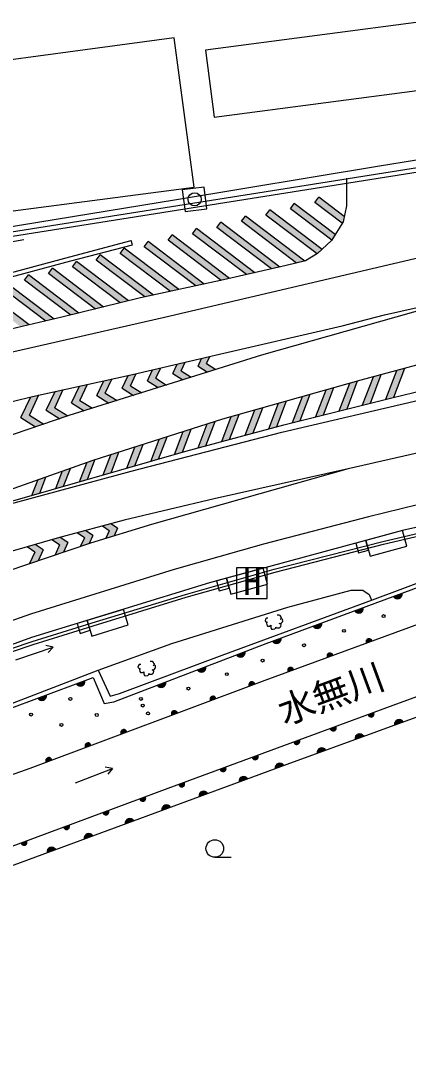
# Model space of a CAD drawing. Units: millimetres at full size, sheet at 1:1000; details may follow other scales. Extents: x -26383562 to 680000, y -222580654 to 380000.
# Drawn here: x 487903 to 514350, y 269193 to 340585 of the extents above; entities that cross this region are included whole.
import ezdxf
from ezdxf.enums import TextEntityAlignment as Align

# ---------------------------------------------------------------- set-up
doc = ezdxf.new("R2010")
doc.units = ezdxf.units.MM
doc.header["$LTSCALE"] = 1000
for name, color, linetype, lineweight in [('M-BGD', 7, 'Continuous', 25), ('M-BGD-EXST', 7, 'Continuous', 25), ('M-STR-STRC', 7, 'Continuous', 25)]:
    doc.layers.add(name, color=color, linetype=linetype, lineweight=lineweight)
doc.layers.add('M-BMK-HTXT', color=7, linetype='Continuous')
doc.styles.add('ＭＳ ゴシック', font='')
doc.styles.get('ＭＳ ゴシック').set_extended_font_data('MS Gothic')

msp = doc.modelspace()

# ---------------------------------------------------------------- hatches: boundary and pattern name
at = {"layer": 'M-BGD'}
for points in [[(513939, 301487), (513352, 301270, 0.84072)], [(511291, 300509), (510704, 300293, 0.84072)], [(508447, 299459), (507859, 299243, 0.84072)], [(505676, 298437), (505089, 298220, 0.84072)], [(511506, 298087), (511884, 298226, 0.4608), (511614, 298377, 0.4608)], [(503210, 297506), (502626, 297282, 0.84072)], [(508836, 297108), (509213, 297247, 0.4608), (508944, 297398, 0.4608)], [(500536, 296481), (499951, 296257, 0.84072)], [(506152, 296124), (506529, 296263, 0.4608), (506260, 296414, 0.4608)], [(492273, 295527), (491687, 295309, 0.84072)], [(497795, 295431), (497211, 295207, 0.84072)], [(503502, 295145), (503879, 295286, 0.4608), (503608, 295436, 0.4608)], [(489644, 294549), (489057, 294331, 0.84072)], [(500847, 294153), (501223, 294294, 0.4608), (500953, 294444, 0.4608)], [(498209, 293168), (498586, 293309, 0.4608), (498315, 293459, 0.4608)], [(511999, 293338), (511622, 293199, 0.4608), (511892, 293048, 0.4608)], [(513432, 292490), (514020, 292705, 0.84072)], [(494749, 291876), (495125, 292016, 0.4608), (494855, 292166, 0.4608)], [(509414, 292385), (509037, 292246, 0.4608), (509307, 292095, 0.4608)], [(506924, 291467), (506548, 291328, 0.4608), (506817, 291177, 0.4608)], [(510731, 291506), (511319, 291720, 0.84072)], [(492312, 290966), (492688, 291106, 0.4608), (492418, 291256, 0.4608)], [(508138, 290561), (508726, 290776, 0.84072)], [(489630, 289964), (490007, 290104, 0.4608), (489736, 290254, 0.4608)], [(504090, 290422), (503713, 290283, 0.4608), (503983, 290132, 0.4608)], [(505276, 289515), (505863, 289732, 0.84072)], [(501887, 289610), (501510, 289471, 0.4608), (501780, 289320, 0.4608)], [(499059, 288567), (498682, 288428, 0.4608), (498951, 288277, 0.4608)], [(502804, 288603), (503391, 288820, 0.84072)], [(500075, 287596), (500662, 287812, 0.84072)], [(496402, 287584), (496025, 287444, 0.4608), (496295, 287294, 0.4608)], [(497540, 286660), (498127, 286877, 0.84072)], [(493880, 286649), (493504, 286509, 0.4608), (493774, 286359, 0.4608)], [(491195, 285653), (490818, 285513, 0.4608), (491088, 285363, 0.4608)], [(495033, 285735), (495621, 285952, 0.84072)], [(492234, 284702), (492821, 284919, 0.84072)], [(488292, 284577), (487915, 284437, 0.4608), (488186, 284286, 0.4608)], [(489690, 283763), (490277, 283980, 0.84072)]]:
    msp.add_hatch(color=256, dxfattribs=at).paths.add_polyline_path(points)
at = {"layer": 'M-STR-STRC'}
for points in [[(508251, 328539), (507979, 328180), (509855, 326759), (509916, 326855), (509991, 327221)], [(506579, 328112), (506307, 327753), (509134, 325612), (509374, 325994)], [(503235, 327257), (502963, 326898), (506736, 324041), (507302, 324177)], [(504907, 327684), (504635, 327326), (508141, 324670), (508169, 324687), (508478, 324980)], [(499891, 326403), (499619, 326044), (503306, 323252), (503879, 323382)], [(501563, 326830), (501291, 326471), (505025, 323643), (505598, 323774)], [(498228, 325969), (497956, 325610), (501585, 322862), (501747, 322897), (502160, 322991)], [(494959, 325058), (494687, 324699), (498111, 322106), (498690, 322232)], [(496593, 325514), (496321, 325155), (499848, 322484), (500427, 322610)], [(491689, 324147), (491418, 323788), (494679, 321318), (495241, 321457)], [(493324, 324603), (493052, 324244), (496375, 321728), (496954, 321854)], [(490055, 323692), (489783, 323333), (492992, 320903), (493554, 321041)], [(486786, 322781), (486514, 322422), (489605, 320081), (490174, 320214)], [(488420, 323236), (488149, 322877), (491305, 320487), (491867, 320625)], [(485151, 322325), (484880, 321966), (487898, 319680), (488467, 319814)], [(498848, 316673), (499129, 317271), (498571, 317141), (498273, 316506), (498966, 316065), (499528, 316242)], [(500576, 317175), (500803, 317660), (500245, 317530), (500000, 317008), (500652, 316594), (501214, 316770)], [(495393, 315669), (495781, 316493), (495521, 316433), (495225, 316368), (494818, 315502), (495594, 315009), (496156, 315185)], [(497121, 316171), (497455, 316882), (496897, 316752), (496545, 316004), (497280, 315537), (497842, 315713)], [(512516, 316426), (511980, 316283), (511242, 314350), (511774, 314483)], [(514125, 316857), (513589, 316713), (512839, 314749), (513240, 314849), (513371, 314880)], [(491939, 314665), (492454, 315762), (491900, 315641), (491363, 314497), (492221, 313952), (492783, 314128)], [(493666, 315167), (494116, 316125), (493562, 316004), (493090, 314999), (493907, 314481), (494469, 314657)], [(510905, 315992), (510366, 315840), (509645, 313952), (510177, 314085)], [(489129, 315035), (488700, 314941), (488573, 314910), (487908, 313493), (488911, 312856), (489458, 313041), (488484, 313660)], [(490792, 315398), (490237, 315277), (489635, 313995), (490552, 313413), (491099, 313598), (490211, 314162)], [(507667, 315079), (507127, 314927), (506451, 313155), (506983, 313288)], [(509286, 315536), (508746, 315384), (508048, 313553), (508580, 313686)], [(504428, 314166), (503889, 314014), (503231, 312292), (503769, 312438)], [(506048, 314623), (505508, 314471), (504844, 312731), (505381, 312877)], [(502809, 313710), (502269, 313557), (501619, 311853), (502156, 311999)], [(499536, 312705), (498987, 312530), (498389, 310962), (498930, 311117)], [(501182, 313232), (500633, 313057), (500006, 311414), (500544, 311560)], [(497890, 312179), (497341, 312003), (496767, 310498), (497307, 310653)], [(496244, 311652), (495695, 311477), (495144, 310034), (495685, 310189)], [(492952, 310599), (492815, 310555), (492397, 310407), (491900, 309105), (492441, 309260)], [(494598, 311125), (494049, 310950), (493522, 309570), (494063, 309724)], [(491283, 310013), (490726, 309816), (490278, 308641), (490819, 308796)], [(489612, 309422), (489055, 309225), (488656, 308177), (489196, 308332)], [(492809, 305440), (492313, 305773), (491737, 305618), (492243, 305278), (491983, 304697), (492564, 304893)], [(494506, 305927), (494041, 306240), (493465, 306084), (493941, 305765), (493706, 305242), (494277, 305414)], [(491112, 304954), (490586, 305307), (490379, 305251), (490017, 305147), (490546, 304792), (490240, 304108), (490821, 304304)], [(489415, 304467), (488888, 304821), (488323, 304658), (488849, 304305), (488496, 303519), (489077, 303715)]]:
    msp.add_hatch(color=256, dxfattribs=at).paths.add_polyline_path(points)

# ---------------------------------------------------------------- linework, layer by layer
at = {"layer": 'M-BGD'}
for p, q in [((485574, 325205), (488102, 325665)), ((495520, 325289), (495444, 325579)), ((490103, 297813), (489608, 297913)), ((494154, 289526), (493654, 289602)), ((501145, 283454), (502268, 283454))]:
    msp.add_line(p, q, dxfattribs=at)
for points in [[(501108, 334009), (516362, 336005), (515763, 340585), (500509, 338588)], [(499126, 327556), (500613, 327752), (500416, 329239), (498929, 329043)], [(511756, 304023), (514268, 304706), (513975, 305785), (511463, 305103)], [(510971, 304243), (511646, 304427), (511463, 305103), (510787, 304919)], [(502237, 301435), (504749, 302118), (504456, 303198), (501944, 302515)], [(501452, 301656), (502127, 301839), (501944, 302515), (501268, 302331)], [(492747, 298558), (495235, 299323), (494906, 300392), (492418, 299627)], [(491955, 298752), (492624, 298958), (492418, 299627), (491749, 299421)]]:
    msp.add_lwpolyline(points, close=True, dxfattribs=at)
for points in [[(470254, 323905), (473130, 324295), (472890, 325713), (499738, 329221), (498377, 339432), (457131, 333868), (442032, 331960), (443341, 321737)], [(375665, 311130), (376184, 311866), (386153, 314038), (392730, 314552), (406065, 316387), (421219, 318365), (430023, 319533), (438585, 320627), (442896, 321275), (447646, 321986), (453351, 320796), (461384, 322062), (469500, 323342), (487272, 326167), (505950, 329140), (517002, 330881), (527027, 332454), (535785, 333840), (548719, 335954), (556878, 337264)], [(556878, 337264), (549295, 336332), (530222, 333558), (512263, 330629), (498526, 328361), (473579, 324286), (463032, 322550)], [(375761, 310746), (376362, 311598), (386197, 313741), (392762, 314253), (406105, 316089), (421258, 318067), (430062, 319236), (438626, 320330), (442940, 320979), (447638, 321681), (453343, 320491), (461430, 321766), (469547, 323046), (487319, 325871), (505997, 328844), (517049, 330585), (527073, 332158), (535833, 333544), (548767, 335658), (556926, 336968)], [(475806, 320242), (480116, 321477), (486840, 323296), (491247, 324480), (495444, 325579)], [(475889, 319954), (480196, 321188), (486918, 323006), (491324, 324190), (495520, 325289)], [(561704, 314667), (540086, 311099), (523542, 307919), (513975, 305785), (500788, 302201), (488621, 298460), (472854, 292718), (453130, 284771), (432828, 276509)], [(455418, 285316), (461300, 287708), (465391, 289372), (473079, 292487), (478197, 294458), (482042, 295876), (484289, 296705), (488670, 298190), (492778, 299465), (499145, 301416), (505212, 303131), (512631, 305037), (516994, 306052), (519895, 306717), (521958, 307190), (525171, 307838), (531946, 309017), (537734, 310179), (543467, 311203), (547051, 311893)], [(455494, 285130), (461375, 287523), (465466, 289186), (473153, 292301), (478267, 294271), (482111, 295689), (484356, 296517), (488732, 298000), (492836, 299274), (499201, 301224), (505265, 302938), (512678, 304842), (517039, 305857), (519940, 306522), (522000, 306995), (525208, 307641), (531983, 308821), (537772, 309983), (543503, 311006), (547089, 311697)], [(433560, 272976), (444658, 277326), (452688, 280490), (463701, 284941), (469668, 287162), (477904, 290153), (484756, 292730), (492850, 295742), (493594, 293960), (494256, 294075), (504644, 298056), (514552, 301713), (515733, 302179), (515867, 301966), (516633, 302295), (521549, 303757), (527868, 305342), (533375, 306585), (539532, 307643), (544630, 308315), (549963, 308868), (550296, 309186), (556654, 309950), (562495, 310416)], [(363482, 233533), (386603, 244934), (401596, 252843), (411147, 257498), (423793, 263698), (434655, 268975), (445003, 273110), (456829, 277898), (472653, 283897), (488531, 289553), (504584, 295549), (523273, 302401), (535735, 304871), (544736, 306356), (557794, 307794), (563018, 308257)], [(563768, 304005), (539497, 300957), (532243, 299681), (523711, 297632), (513306, 293820), (497949, 288158), (483337, 282739), (466036, 276363), (450533, 270123), (430366, 261988), (426746, 260445), (420188, 257242), (401506, 247930), (385135, 239853), (365216, 230130)], [(365830, 228926), (395679, 243714), (424929, 258187), (429310, 260201), (440140, 264554), (454667, 270516), (461676, 273473), (486569, 282612), (506080, 289812), (524471, 296512), (542745, 300167), (564289, 302653)], [(433860, 273384), (438343, 275103), (447775, 278908), (453843, 281253), (458944, 283355), (462401, 284724), (465938, 286074), (471007, 287951), (476232, 289855), (485116, 293150), (493177, 296241), (494004, 294451), (494631, 294636), (501658, 297271), (511916, 301048), (515889, 302514)], [(493177, 296241), (498202, 298055), (506133, 300549), (510452, 301710), (511263, 301702), (511697, 301413), (511841, 301021)], [(504764, 299796), (504669, 299791), (504609, 299732), (504576, 299617), (504624, 299538), (504693, 299522), (504735, 299531), (504683, 299463), (504693, 299323), (504750, 299244), (504886, 299248), (504976, 299300), (504979, 299152), (505022, 299044), (505123, 299028), (505250, 299052), (505316, 299122), (505321, 299170), (505377, 299131), (505555, 299127), (505648, 299218), (505669, 299348), (505612, 299408), (505553, 299423), (505691, 299444), (505784, 299569), (505765, 299711), (505698, 299742), (505607, 299728), (505696, 299799), (505687, 299862), (505614, 299961), (505537, 299997), (505405, 300001)], [(487549, 296953), (490103, 297813), (489769, 297434)], [(496087, 296626), (495992, 296621), (495932, 296562), (495899, 296447), (495947, 296368), (496016, 296352), (496058, 296361), (496006, 296294), (496015, 296154), (496073, 296074), (496208, 296078), (496299, 296130), (496302, 295982), (496345, 295874), (496445, 295858), (496573, 295883), (496639, 295952), (496643, 296001), (496700, 295962), (496877, 295958), (496971, 296048), (496992, 296178), (496935, 296239), (496875, 296254), (497013, 296275), (497107, 296399), (497087, 296542), (497020, 296572), (496929, 296558), (497019, 296629), (497009, 296693), (496937, 296792), (496860, 296828), (496728, 296831)], [(491642, 288547), (494154, 289526), (493838, 289131)]]:
    msp.add_lwpolyline(points, dxfattribs=at)
for centre, radius in [((499771, 328397), 450), ((512676, 299930), 100), ((509963, 298923), 100), ((507241, 297939), 100), ((504409, 296894), 100), ((501969, 295966), 100), ((499347, 294978), 100), ((491280, 294273), 100), ((496098, 294273), 100), ((496224, 293818), 100), ((488601, 293200), 100), ((493085, 293176), 100), ((496585, 293285), 100), ((490673, 292495), 100), ((501145, 284054), 600)]:
    msp.add_circle(centre, radius, dxfattribs=at)
for centre, radius, start, end in [((513627, 301430), 318, 210.15394, 10.37167), ((510978, 300452), 318, 210.15394, 10.37167), ((508134, 299402), 318, 210.15394, 10.37167), ((505364, 298379), 318, 210.15394, 10.37167), ((511684, 298186), 203, 11.17269, 209.09608), ((502899, 297445), 318, 210.85827, 11.076), ((509014, 297207), 203, 11.17269, 209.09608), ((500224, 296420), 318, 210.85827, 11.076), ((506330, 296223), 203, 11.17269, 209.09608), ((491961, 295469), 318, 210.30343, 10.52116), ((497484, 295370), 318, 210.85827, 11.076), ((503679, 295245), 203, 11.52036, 209.44375), ((489332, 294491), 318, 210.30343, 10.52116), ((501024, 294253), 203, 11.52036, 209.44375), ((498386, 293268), 203, 11.52036, 209.44375), ((511821, 293239), 203, 191.28028, 29.20366), ((513745, 292546), 318, 29.9094, 190.12713), ((494926, 291976), 203, 11.52036, 209.44375), ((509237, 292286), 203, 191.28028, 29.20366), ((506747, 291368), 203, 191.28028, 29.20366), ((511043, 291562), 318, 29.9094, 190.12713), ((492489, 291066), 203, 11.52036, 209.44375), ((508450, 290617), 318, 29.9094, 190.12713), ((489808, 290064), 203, 11.52036, 209.44375), ((503912, 290323), 203, 191.28028, 29.20366), ((505589, 289572), 318, 30.14652, 190.36425), ((501710, 289511), 203, 191.28028, 29.20366), ((498881, 288467), 203, 191.28028, 29.20366), ((503117, 288660), 318, 30.14652, 190.36425), ((500388, 287653), 318, 30.14652, 190.36425), ((496225, 287484), 203, 191.38385, 29.30723), ((497852, 286717), 318, 30.14652, 190.36425), ((493703, 286549), 203, 191.38385, 29.30723), ((491017, 285553), 203, 191.38385, 29.30723), ((495346, 285792), 318, 30.14652, 190.36425), ((492546, 284759), 318, 30.14652, 190.36425), ((488115, 284477), 203, 191.38385, 29.30723), ((490003, 283821), 318, 30.14652, 190.36425)]:
    msp.add_arc(centre, radius, start, end, dxfattribs=at)
at = {"layer": 'M-BGD-EXST'}
for p, q in [((504733, 303231), (502633, 303231)), ((502633, 303231), (502633, 301131)), ((504733, 301131), (504733, 303231)), ((502633, 301131), (504733, 301131))]:
    msp.add_line(p, q, dxfattribs=at)
at = {"layer": 'M-STR-STRC'}
for p, q in [((507979, 328180), (508251, 328539)), ((509991, 327221), (508251, 328539)), ((506307, 327753), (506579, 328112)), ((509134, 325612), (506307, 327753)), ((509374, 325994), (506579, 328112)), ((509855, 326759), (507979, 328180)), ((502963, 326898), (503235, 327257)), ((507302, 324177), (503235, 327257)), ((504635, 327326), (504907, 327684)), ((508141, 324670), (504635, 327326)), ((508478, 324980), (504907, 327684)), ((499619, 326044), (499891, 326403)), ((503879, 323382), (499891, 326403)), ((501291, 326471), (501563, 326830)), ((505025, 323643), (501291, 326471)), ((505598, 323774), (501563, 326830)), ((506736, 324041), (502963, 326898)), ((497956, 325610), (498228, 325969)), ((501585, 322862), (497956, 325610)), ((502160, 322991), (498228, 325969)), ((503306, 323252), (499619, 326044)), ((494687, 324699), (494959, 325058)), ((498690, 322232), (494959, 325058)), ((496321, 325155), (496593, 325514)), ((499848, 322484), (496321, 325155)), ((500427, 322610), (496593, 325514)), ((491418, 323788), (491689, 324147)), ((495241, 321457), (491689, 324147)), ((493052, 324244), (493324, 324603)), ((496375, 321728), (493052, 324244)), ((496954, 321854), (493324, 324603)), ((498111, 322106), (494687, 324699)), ((489783, 323333), (490055, 323692)), ((493554, 321041), (490055, 323692)), ((494679, 321318), (491418, 323788)), ((490174, 320214), (486786, 322781)), ((488149, 322877), (488420, 323236)), ((491305, 320487), (488149, 322877)), ((491867, 320625), (488420, 323236)), ((492992, 320903), (489783, 323333)), ((488467, 319814), (485151, 322325)), ((489605, 320081), (486514, 322422)), ((498273, 316506), (498571, 317141)), ((498848, 316673), (499129, 317271)), ((500000, 317008), (500245, 317530)), ((500000, 317008), (500652, 316594)), ((500576, 317175), (500803, 317660)), ((500576, 317175), (501214, 316770)), ((494818, 315502), (495225, 316368)), ((495393, 315669), (495781, 316493)), ((496545, 316004), (496897, 316752)), ((497121, 316171), (497455, 316882)), ((498273, 316506), (498966, 316065)), ((498848, 316673), (499528, 316242)), ((511242, 314350), (511980, 316283)), ((511774, 314483), (512516, 316426)), ((512839, 314749), (513589, 316713)), ((513371, 314880), (514125, 316857)), ((491363, 314497), (491900, 315641)), ((491939, 314665), (492454, 315762)), ((493090, 314999), (493562, 316004)), ((493666, 315167), (494116, 316125)), ((495393, 315669), (496156, 315185)), ((496545, 316004), (497280, 315537)), ((497121, 316171), (497842, 315713)), ((509645, 313952), (510366, 315840)), ((510177, 314085), (510905, 315992)), ((487908, 313493), (488573, 314910)), ((488484, 313660), (489129, 315035)), ((489635, 313995), (490237, 315277)), ((490211, 314162), (490792, 315398)), ((493090, 314999), (493907, 314481)), ((493666, 315167), (494469, 314657)), ((494818, 315502), (495594, 315009)), ((506451, 313155), (507127, 314927)), ((506983, 313288), (507667, 315079)), ((508048, 313553), (508746, 315384)), ((508580, 313686), (509286, 315536)), ((490211, 314162), (491099, 313598)), ((491363, 314497), (492221, 313952)), ((491939, 314665), (492783, 314128)), ((503769, 312438), (504428, 314166)), ((504844, 312731), (505508, 314471)), ((505381, 312877), (506048, 314623)), ((487908, 313493), (488911, 312856)), ((488484, 313660), (489458, 313041)), ((489635, 313995), (490552, 313413)), ((501619, 311853), (502269, 313557)), ((502156, 311999), (502809, 313710)), ((503231, 312292), (503889, 314014)), ((498930, 311117), (499536, 312705)), ((500006, 311414), (500633, 313057)), ((500544, 311560), (501182, 313232)), ((496767, 310498), (497341, 312003)), ((497307, 310653), (497890, 312179)), ((498389, 310962), (498987, 312530)), ((495144, 310034), (495695, 311477)), ((495685, 310189), (496244, 311652)), ((492441, 309260), (492952, 310599)), ((493522, 309570), (494049, 310950)), ((494063, 309724), (494598, 311125)), ((490819, 308796), (491283, 310013)), ((491900, 309105), (492397, 310407)), ((488656, 308177), (489055, 309225)), ((489196, 308332), (489612, 309422)), ((490278, 308641), (490726, 309816)), ((492243, 305278), (491737, 305618)), ((492809, 305440), (492312, 305774)), ((493941, 305765), (493465, 306084)), ((493941, 305765), (493706, 305242)), ((494506, 305927), (494040, 306240)), ((494506, 305927), (494277, 305414)), ((490546, 304792), (490017, 305147)), ((491112, 304954), (490586, 305307)), ((491112, 304954), (490821, 304304)), ((492243, 305278), (491983, 304697)), ((492809, 305440), (492564, 304893)), ((488849, 304305), (488323, 304658)), ((488849, 304305), (488496, 303519)), ((489415, 304467), (488888, 304821)), ((489415, 304467), (489077, 303715)), ((490546, 304792), (490240, 304108))]:
    msp.add_line(p, q, dxfattribs=at)
for points in [[(428674, 304327), (444758, 308045), (461458, 311975), (473711, 314877), (497710, 320344), (514802, 324360), (527079, 327093), (539849, 329777), (547233, 331296), (557822, 333255)], [(510149, 329848), (510140, 327950), (509916, 326855), (509116, 325583), (508169, 324687), (507351, 324189), (506027, 323871), (501747, 322897), (496063, 321660), (490703, 320339), (481391, 318154), (471585, 315827), (458204, 312526), (440520, 308364)], [(427240, 300369), (437618, 302855), (441984, 303941), (446649, 305144), (451537, 306265), (455532, 307181), (460494, 308212), (469876, 310448), (476590, 312097), (482174, 313344), (488700, 314941), (495521, 316433), (501171, 317745), (509843, 319759), (512740, 320497), (519235, 321970), (530582, 324680), (539193, 326549)], [(559226, 326635), (543806, 323705), (531061, 320962), (517872, 317859), (511119, 316053), (501672, 313389), (492815, 310555), (487044, 308513), (481945, 306715), (479190, 305673), (477742, 305054)], [(412018, 285188), (438120, 293184), (453654, 297869), (462410, 300391), (473152, 303674), (476574, 304719), (489970, 308553), (499172, 311187), (505851, 313005), (513240, 314849), (520763, 316653), (529146, 318513), (539822, 320583), (553776, 323360), (559649, 324323)], [(477742, 305054), (495428, 309838), (505729, 312500), (513807, 314387), (525789, 317155), (535296, 319132), (546401, 321130), (559925, 323563)], [(519235, 321970), (504342, 317750), (491188, 313629), (478014, 309158), (459302, 302755), (438855, 294973), (421905, 288866), (412018, 285188)], [(538169, 316331), (510259, 309988), (496825, 306185), (492646, 304921), (485442, 302486), (482643, 301540), (475399, 298846), (467495, 295581), (460790, 292911), (456606, 291184), (440794, 284806), (431108, 280869)], [(561398, 316119), (536287, 311959), (524728, 309713), (516105, 307798), (511640, 306708), (504476, 304839), (498370, 303102), (488565, 300052), (482041, 297770), (475234, 295234), (469331, 292920), (460075, 289213), (441521, 281624), (428077, 276301)], [(510259, 309988), (501110, 307936), (494957, 306487), (490379, 305251), (484061, 303429), (479011, 301746), (472609, 299602), (464918, 296964), (461438, 295813), (455845, 293764), (450361, 291822), (445327, 289911), (436782, 286555), (428673, 283495)]]:
    msp.add_lwpolyline(points, dxfattribs=at)

# ---------------------------------------------------------------- texts
at = {"layer": 'M-BGD-EXST', "style": 'ＭＳ ゴシック'}
msp.add_text('H', height=1833, dxfattribs=at).set_placement((503086, 300823), align=Align.BOTTOM_LEFT)
at = {"layer": 'M-BMK-HTXT', "style": 'ＭＳ ゴシック'}
msp.add_text('水無川', height=1833, rotation=20.212, dxfattribs=at).set_placement((506068, 291955), align=Align.BOTTOM_LEFT)

doc.saveas('drawing.dxf')
